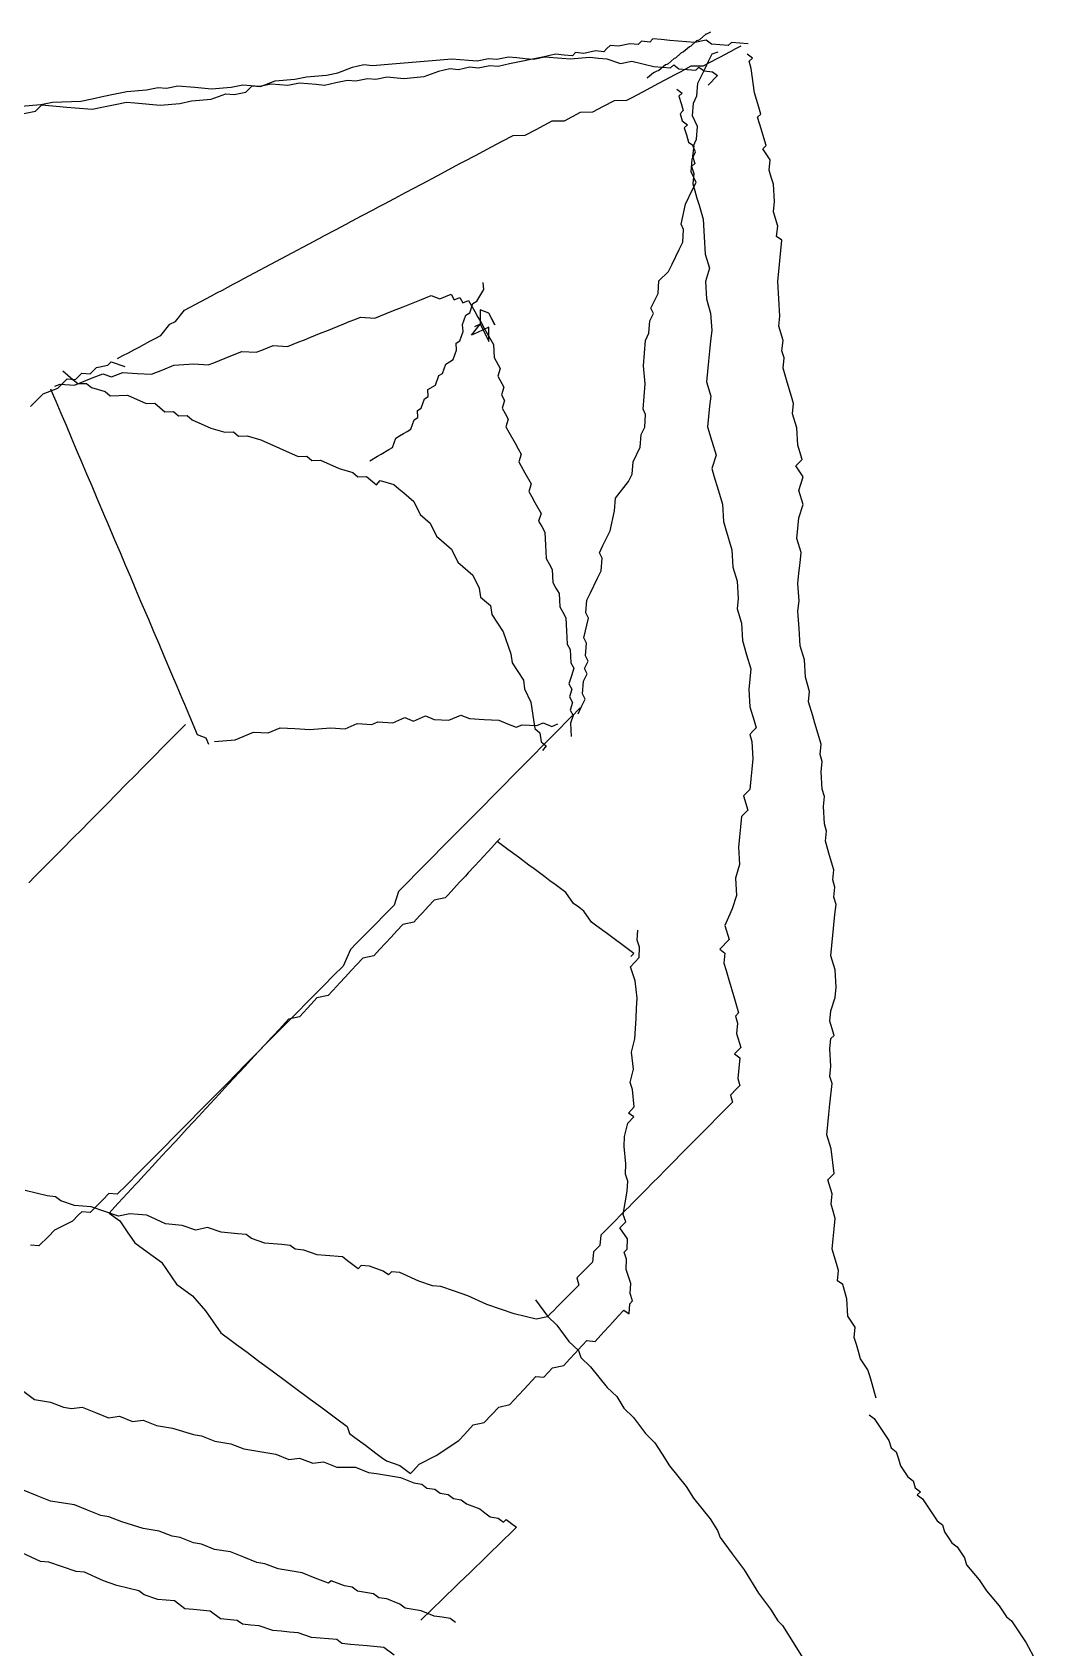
# Model space of a CAD drawing. Extents: x 229 to 776, y 34 to 447.
# Drawn here: x 568.6 to 720.8, y 170.2 to 415.2 of the extents above; entities that cross this region are included whole.
import ezdxf

# ---------------------------------------------------------------- set-up
doc = ezdxf.new("R2010")
doc.units = 0

msp = doc.modelspace()

# ---------------------------------------------------------------- linework, layer by layer
at = {"layer": '1', "color": 252}
for points in [[(677.155, 413.477, 68.2622), (677.155, 413.477, 68.2622), (675.89, 413.591, 67.6534), (674.616, 413.701, 67.0384), (674.141, 413.223, 66.3012), (672.867, 413.335, 65.6874), (671.6, 413.45, 65.0731), (670.806, 414.046, 65.1997), (669.064, 413.679, 63.8521), (667.787, 413.792, 63.2394), (666.521, 413.904, 62.6287), (666.521, 413.904, 62.6287), (666.521, 413.904, 62.6287), (665.252, 414.018, 62.0138), (663.981, 414.132, 61.4004), (662.711, 414.25, 60.7894), (662.232, 413.767, 60.0556), (660.965, 413.879, 59.4405), (660.487, 413.4, 58.7034), (659.216, 413.512, 58.0897), (657.472, 413.147, 56.7463), (656.208, 413.264, 56.1331), (655.73, 412.777, 55.3944), (655.255, 412.301, 54.6583), (653.98, 412.411, 54.0472), (652.234, 412.045, 52.6999), (650.97, 412.159, 52.0882), (650.499, 411.684, 51.3519), (649.225, 411.793, 50.7387), (647.953, 411.913, 50.1274), (646.207, 411.537, 48.7779), (644.459, 411.173, 47.428), (642.715, 410.805, 46.0783), (640.973, 410.438, 44.7283), (639.225, 410.07, 43.3774), (637.958, 410.179, 42.7646), (636.211, 409.814, 41.4179), (634.941, 409.933, 40.8057), (633.197, 409.562, 39.4585), (631.928, 409.678, 38.847), (630.186, 409.315, 37.4998), (627.967, 408.465, 35.4161), (624.948, 408.209, 33.4532), (622.405, 408.439, 32.2319), (620.664, 408.067, 30.8781), (619.393, 408.184, 30.2674), (617.643, 407.818, 28.9182), (616.378, 407.933, 28.3073), (614.63, 407.557, 26.9533), (612.888, 407.195, 25.6086), (611.615, 407.312, 24.9967), (609.079, 407.542, 23.7727), (607.339, 407.172, 22.4253), (604.793, 407.402, 21.1984), (603.042, 407.033, 19.8494), (600.504, 407.25, 18.6244), (598.759, 406.888, 17.2753), (595.745, 406.638, 15.3148), (593.202, 406.864, 14.0924), (590.667, 407.098, 12.8687), (588.92, 406.73, 11.5178), (587.656, 406.839, 10.9096), (585.905, 406.471, 9.5562), (585.905, 406.471, 9.5562), (582.892, 406.218, 7.5932), (581.143, 405.854, 6.2464), (579.398, 405.489, 4.8988), (577.648, 405.116, 3.5491), (575.907, 404.753, 2.2012), (571.624, 404.613, -0.3687), (569.874, 404.243, -1.7221), (566.862, 403.991, -3.6864)], [(671.47, 415.244, 64.2234), (671.47, 415.244, 64.2234), (671.268, 415.158, 62.2358), (671.064, 415.073, 60.2475), (670.859, 414.987, 58.2606), (670.755, 414.944, 57.2661), (669.752, 414.109, 54.3863), (669.546, 414.023, 52.3989), (669.342, 413.938, 50.4117), (668.44, 413.143, 48.526), (668.236, 413.059, 46.5393), (667.333, 412.264, 44.6536), (667.129, 412.179, 42.6669), (666.924, 412.093, 40.6782), (666.124, 411.341, 39.7864), (665.919, 411.257, 37.799), (665.017, 410.463, 35.9137), (664.81, 410.377, 33.9253), (664.607, 410.292, 31.9364), (663.602, 409.455, 29.0573), (663.501, 409.412, 28.0655), (663.295, 409.328, 26.076), (663.091, 409.242, 24.0898), (662.988, 409.199, 23.095), (662.784, 409.113, 21.1082), (661.882, 408.319, 19.2218), (661.78, 408.277, 18.2269), (661.78, 408.277, 18.2269)], [(581.509, 365.766, 18.7696), (582.326, 366.202, 19.1479), (583.141, 366.636, 19.5272), (583.141, 366.636, 19.5272), (583.957, 367.072, 19.9089), (584.776, 367.505, 20.2869), (585.593, 367.938, 20.6661), (586.408, 368.373, 21.0452), (587.224, 368.805, 21.4255), (588.043, 369.241, 21.8069), (589.454, 370.957, 22.0787), (590.268, 371.393, 22.4577), (591.682, 373.107, 22.7325), (594.135, 374.415, 23.8722), (595.77, 375.283, 24.6322), (596.584, 375.717, 25.011), (597.4, 376.151, 25.3883), (599.029, 377.017, 26.1462), (599.847, 377.454, 26.5291), (600.666, 377.886, 26.909), (602.298, 378.757, 27.6679), (602.298, 378.757, 27.6679), (604.747, 380.062, 28.8074), (606.38, 380.928, 29.5655), (608.013, 381.797, 30.3265), (610.467, 383.103, 31.4642), (612.1, 383.972, 32.2254), (612.918, 384.405, 32.6027), (614.553, 385.277, 33.3642), (616.186, 386.143, 34.1234), (617.002, 386.577, 34.5008), (618.632, 387.449, 35.2608), (620.268, 388.318, 36.0203), (621.088, 388.749, 36.4009), (621.902, 389.186, 36.7811), (623.533, 390.055, 37.539), (625.171, 390.926, 38.3006), (627.618, 392.228, 39.4407), (630.068, 393.531, 40.5784), (633.337, 395.27, 42.0979), (634.155, 395.705, 42.4772), (634.155, 395.705, 42.4772), (635.787, 396.573, 43.2353), (638.234, 397.876, 44.3744), (639.867, 398.741, 45.1343), (641.5, 399.612, 45.8926), (643.355, 399.635, 47.138), (644.988, 400.505, 47.8989), (647.439, 401.808, 49.0388), (649.295, 401.837, 50.2858), (651.746, 403.137, 51.4233), (653.605, 403.164, 52.6725), (655.236, 404.034, 53.4302), (656.869, 404.903, 54.1882), (656.869, 404.903, 54.1882), (658.731, 404.927, 55.4371), (659.544, 405.36, 55.8155), (661.176, 406.226, 56.5732), (663.632, 407.533, 57.714), (664.447, 407.969, 58.0954), (666.078, 408.838, 58.8557), (666.897, 409.27, 59.234), (668.528, 410.14, 59.9943), (670.392, 410.166, 61.2415), (670.392, 410.166, 61.2415), (671.206, 410.6, 61.6185), (672.839, 411.466, 62.378), (674.469, 412.334, 63.1366), (675.287, 412.771, 63.5176), (676.105, 413.205, 63.8942), (676.105, 413.205, 63.8942), (676.105, 413.205, 63.8942), (676.105, 413.205, 63.8942), (676.105, 413.205, 63.8942), (676.105, 413.205, 63.8942), (676.105, 413.205, 63.8942), (676.105, 413.205, 63.8942), (676.105, 413.205, 63.8942)], [(651.361, 311.86, 6.2239), (651.361, 311.86, 6.2239), (651.897, 312.97, 6.9216), (652.432, 314.079, 7.6163), (652.045, 314.888, 8.0624), (652.192, 316.802, 9.2005), (652.73, 317.914, 9.8957), (652.345, 318.722, 10.3438), (652.878, 319.831, 11.0381), (652.49, 320.642, 11.4836), (652.634, 322.557, 12.6241), (652.248, 323.362, 13.0707), (652.933, 326.388, 14.9036), (652.549, 327.2, 15.3521), (652.7, 329.12, 16.4954), (653.231, 330.226, 17.1859), (654.301, 332.445, 18.578), (654.843, 333.557, 19.2753), (654.99, 335.474, 20.4161), (654.601, 336.284, 20.86), (655.136, 337.389, 21.5553), (656.203, 339.609, 22.9465), (656.887, 342.637, 24.7791), (657.039, 344.559, 25.9251), (659.028, 347.078, 27.5646), (659.562, 348.191, 28.2574), (659.712, 350.107, 29.3994), (660.779, 352.321, 30.7895), (660.928, 354.24, 31.9302), (661.462, 355.351, 32.6256), (661.607, 357.268, 33.7667), (661.223, 358.076, 34.2107), (661.223, 358.076, 34.2107), (661.367, 359.995, 35.3529), (661.515, 361.909, 36.4936), (661.28, 364.639, 38.082), (661.43, 366.552, 39.2189), (661.578, 368.472, 40.3604), (662.11, 369.58, 41.0541), (662.262, 371.497, 42.1977), (662.8, 372.607, 42.8948), (662.413, 373.415, 43.3377), (662.945, 374.525, 44.0357), (663.483, 375.639, 44.7278), (663.628, 377.55, 45.871), (665.087, 378.965, 46.8138), (665.623, 380.074, 47.5105), (666.688, 382.292, 48.9004), (667.224, 383.399, 49.5936), (667.371, 385.319, 50.7367), (666.988, 386.126, 51.1821), (667.671, 389.153, 53.0182), (668.738, 391.374, 54.4098), (669.273, 392.482, 55.104), (668.5, 394.098, 55.9951), (668.656, 396.016, 57.1373), (669.189, 397.126, 57.8301), (668.804, 397.934, 58.2774), (669.337, 399.045, 58.9735), (669.485, 400.961, 60.1138), (668.716, 402.578, 61.0062), (668.716, 402.578, 61.0062), (668.863, 404.496, 62.1472), (669.396, 405.606, 62.8404), (669.547, 407.523, 63.9797), (669.547, 407.523, 63.9797), (670.082, 408.634, 64.6774), (670.082, 408.634, 64.6774), (670.616, 409.74, 65.3738), (671.151, 410.853, 66.0664), (671.686, 411.962, 66.7646), (672.606, 412.259, 67.0115), (672.606, 412.259, 67.0115), (672.606, 412.259, 67.0115), (672.606, 412.259, 67.0115)], [(696.598, 208.053, -119.723), (696.285, 209.131, -118.861), (695.964, 210.205, -118.001), (695.647, 211.283, -117.139), (695.325, 212.355, -116.278), (694.214, 214.028, -115.292), (693.892, 215.102, -114.433), (693.578, 216.181, -113.572), (693.257, 217.255, -112.71), (693.413, 218.813, -111.113), (692.301, 220.482, -110.128), (692.137, 223.113, -107.669), (691.502, 225.265, -105.946), (690.711, 225.861, -105.822), (690.865, 227.417, -104.224), (690.547, 228.493, -103.364), (689.913, 230.644, -101.639), (690.069, 232.203, -100.045), (690.225, 233.757, -98.4464), (690.38, 235.312, -96.8507), (690.064, 236.391, -95.9876), (689.74, 237.464, -95.1283), (689.899, 239.023, -93.5291), (689.262, 241.173, -91.808), (690.217, 242.135, -90.3305), (689.739, 245.846, -87.0116), (689.103, 247.997, -85.2905), (689.254, 249.554, -83.6944), (689.411, 251.108, -82.096), (689.569, 252.667, -80.4988), (689.884, 255.781, -77.304), (689.564, 256.856, -76.4415), (689.719, 258.41, -74.8487), (689.557, 261.04, -72.3867), (689.717, 262.601, -70.7875), (690.191, 263.08, -70.052), (689.556, 265.232, -68.3294), (689.709, 266.792, -66.7323), (690.341, 268.826, -64.3996), (690.498, 270.384, -62.8034), (690.336, 273.015, -60.3418), (689.699, 275.166, -58.6208), (689.858, 276.723, -57.0215), (690.012, 278.28, -55.4225), (690.17, 279.838, -53.8254), (690.328, 281.394, -52.2302), (690.483, 282.951, -50.6336), (690.162, 284.025, -49.7726), (690.319, 285.58, -48.1759), (690.006, 286.66, -47.3112), (690.158, 288.215, -45.7135), (689.522, 290.367, -43.9958), (688.886, 292.519, -42.2684), (689.041, 294.073, -40.6714), (688.723, 295.151, -39.8106), (688.564, 297.789, -37.3508), (688.72, 299.339, -35.7535), (688.402, 300.42, -34.8936), (688.235, 303.048, -32.4349), (688.399, 304.605, -30.8321), (688.078, 305.683, -29.974), (688.236, 307.237, -28.377), (687.275, 310.463, -25.7948), (687.275, 310.463, -25.7948), (686.959, 311.541, -24.9318), (686.323, 313.694, -23.2074), (686.481, 315.252, -21.6102), (685.84, 317.402, -19.8934), (685.68, 320.037, -17.4282), (685.044, 322.188, -15.7046), (684.878, 324.816, -13.2526), (684.715, 327.446, -10.7938), (684.874, 329.005, -9.1918), (684.713, 331.638, -6.7362), (684.865, 333.195, -5.139), (685.025, 334.751, -3.5399), (685.185, 336.311, -1.9432), (684.549, 338.462, -0.221), (684.859, 341.572, 2.9744), (685.493, 343.613, 5.3121), (684.852, 345.761, 7.0293), (685.488, 347.805, 9.3697), (684.371, 349.472, 10.3532), (685.33, 350.437, 11.8299), (684.692, 352.592, 13.5493), (684.524, 355.219, 16.0029), (683.888, 357.372, 17.725), (684.048, 358.928, 19.3241), (683.728, 360.007, 20.1854), (683.089, 362.156, 21.9101), (682.454, 364.313, 23.6303), (682.607, 365.864, 25.2288), (682.289, 366.941, 26.0909), (682.444, 368.5, 27.6863), (681.805, 370.645, 29.4032), (681.962, 372.204, 31.0062), (681.802, 374.834, 33.465), (681.637, 377.467, 35.9235), (681.797, 379.024, 37.5219), (681.953, 380.581, 39.1168), (682.113, 382.14, 40.7202), (682.27, 383.698, 42.3175), (681.475, 384.292, 42.4408), (681.638, 385.849, 44.0385), (680.994, 388.005, 45.7597), (681.154, 389.556, 47.3594), (680.992, 392.191, 49.814), (680.671, 393.262, 50.6779), (680.35, 394.339, 51.5363), (680.513, 395.903, 53.1362), (679.399, 397.568, 54.1201), (679.874, 398.048, 54.8594), (678.914, 401.275, 57.4403), (678.595, 402.355, 58.3032), (679.073, 402.831, 59.0416), (678.754, 403.91, 59.9002), (678.116, 406.058, 61.6204), (677.634, 409.766, 64.9408), (677.315, 410.843, 65.8066), (677.315, 410.843, 65.8066), (677.315, 410.843, 65.8066), (677.793, 411.329, 66.5422), (677.793, 411.329, 66.5422), (677.001, 411.922, 66.6628), (677.001, 411.922, 66.6628)], [(567.309, 402.916, -35.8576), (569.057, 403.285, -34.51), (570.005, 404.244, -33.0393), (573.819, 403.902, -31.2021), (575.086, 403.787, -30.5899), (577.626, 403.563, -29.3615), (579.372, 403.928, -28.0161), (581.121, 404.296, -26.6638), (582.861, 404.663, -25.3163), (584.132, 404.555, -24.7057), (587.946, 404.211, -22.8662), (590.96, 404.464, -20.9061), (592.705, 404.831, -19.5589), (595.722, 405.086, -17.5951), (597.942, 405.93, -15.5093), (599.211, 405.817, -14.8972), (600.955, 406.184, -13.549), (601.905, 407.145, -12.078), (603.179, 407.03, -11.4658), (605.4, 407.882, -9.3795), (608.417, 408.134, -7.4166), (610.161, 408.498, -6.0692), (613.179, 408.756, -4.1079), (614.918, 409.12, -2.758), (617.142, 409.971, -0.67), (618.883, 410.338, 0.6737), (620.156, 410.222, 1.2892), (623.171, 410.477, 3.2463), (626.189, 410.732, 5.2111), (629.203, 410.986, 7.1721), (632.217, 411.236, 9.1297), (634.758, 411.009, 10.3559), (636.03, 410.898, 10.97), (637.775, 411.266, 12.3183), (639.038, 411.149, 12.9261), (640.788, 411.518, 14.2759), (642.057, 411.403, 14.8888), (643.322, 411.289, 15.5033), (644.594, 411.177, 16.1147), (646.338, 411.539, 17.4614), (648.88, 411.314, 18.6874), (650.145, 411.199, 19.2961), (653.164, 411.451, 21.2562), (654.438, 411.343, 21.8732), (655.704, 411.226, 22.4819), (657.769, 410.521, 22.972), (659.513, 410.887, 24.3213), (662.85, 410.062, 25.4205), (664.118, 409.947, 26.03), (665.387, 409.83, 26.6458), (665.864, 410.312, 27.3838), (666.659, 409.718, 27.257), (667.926, 409.607, 27.871), (669.197, 409.491, 28.4826), (669.671, 409.971, 29.214), (670.461, 409.378, 29.0899), (670.461, 409.378, 29.0899), (671.734, 409.264, 29.704), (672.528, 408.669, 29.5795), (671.099, 407.227, 27.3706)], [(666.344, 406.608, 24.0595), (667.138, 406.011, 23.937), (666.665, 405.532, 23.2031), (666.983, 404.456, 22.3384), (667.297, 403.379, 21.4756), (667.297, 403.379, 21.4756), (666.83, 402.898, 20.7409), (667.145, 401.824, 19.8832), (667.94, 401.228, 19.7555), (667.466, 400.747, 19.0223), (667.78, 399.671, 18.1571), (668.103, 398.594, 17.2942), (668.896, 398.001, 17.1745), (668.735, 396.44, 15.5757), (669.054, 395.365, 14.7165), (668.578, 394.884, 13.9753), (668.898, 393.809, 13.1162), (668.743, 392.251, 11.5175), (669.062, 391.18, 10.6576), (669.376, 390.101, 9.7946), (669.703, 389.025, 8.9338), (670.018, 387.955, 8.0727), (670.339, 386.877, 7.2173), (670.501, 384.242, 4.7568), (670.66, 381.613, 2.3005), (671.296, 379.46, 0.5753), (670.664, 377.42, -1.7602), (670.824, 374.788, -4.2197), (671.141, 373.712, -5.0817), (671.463, 372.64, -5.9403), (671.463, 372.64, -5.9403), (671.625, 370.004, -8.4028), (671.465, 368.448, -10.0007), (671.309, 366.889, -11.599), (671.152, 365.333, -13.1936), (670.839, 362.222, -16.3894), (671.479, 360.069, -18.1115), (671.319, 358.512, -19.7069), (671.161, 356.957, -21.3073), (671.008, 355.397, -22.9043), (671.643, 353.245, -24.6208), (672.282, 351.093, -26.3466), (671.653, 349.055, -28.6809), (671.973, 347.98, -29.5412), (672.61, 345.827, -31.2667), (673.244, 343.677, -32.9904), (673.404, 341.045, -35.4475), (673.729, 339.967, -36.309), (674.683, 336.739, -38.8907), (674.844, 334.111, -41.3483), (675.484, 331.959, -43.0712), (675.642, 329.329, -45.5337), (675.489, 327.769, -47.1283), (676.124, 325.617, -48.8522), (676.283, 322.984, -51.3097), (676.924, 320.832, -53.0313), (677.558, 318.68, -54.7544), (677.402, 317.125, -56.3549), (677.244, 315.565, -57.9527), (677.402, 312.933, -60.4105), (678.049, 310.784, -62.1298), (678.367, 309.71, -62.9926), (677.89, 309.23, -63.7258), (677.413, 308.746, -64.4671), (677.732, 307.671, -65.3244), (677.892, 305.037, -67.7846), (677.737, 303.483, -69.3811), (677.576, 301.923, -70.9827), (677.423, 300.366, -72.5771), (676.473, 299.407, -74.0505), (677.108, 297.255, -75.7732), (676.157, 296.288, -77.2472), (676.002, 294.737, -78.846), (675.846, 293.179, -80.441), (675.684, 291.616, -82.0435), (675.85, 288.992, -84.4976), (675.218, 286.951, -86.8307), (675.38, 284.319, -89.2902), (674.746, 282.278, -91.625), (673.639, 279.762, -94.6982), (674.273, 277.608, -96.4199), (672.848, 276.168, -98.6297), (673.645, 275.575, -98.7536), (673.485, 274.019, -100.347), (673.485, 274.019, -100.347), (673.485, 274.019, -100.347), (673.806, 272.944, -101.213), (674.126, 271.869, -102.072), (675.08, 268.64, -104.655), (675.716, 266.487, -106.381), (675.245, 266.009, -107.112), (675.245, 266.009, -107.112), (675.566, 264.933, -107.974), (675.403, 263.374, -109.574), (676.041, 261.222, -111.295), (675.561, 260.739, -112.032), (675.561, 260.739, -112.032), (675.561, 260.739, -112.032), (675.086, 260.258, -112.769), (675.882, 259.665, -112.891), (675.724, 258.109, -114.491), (675.724, 258.109, -114.491), (675.569, 256.554, -116.088), (675.886, 255.475, -116.949), (675.886, 255.475, -116.949), (675.886, 255.475, -116.949), (675.886, 255.475, -116.949), (675.886, 255.475, -116.949), (675.886, 255.475, -116.949), (675.407, 254.993, -117.687), (675.407, 254.993, -117.687), (674.461, 254.034, -119.157), (674.461, 254.034, -119.157), (674.778, 252.957, -120.023), (673.354, 251.516, -122.231), (672.878, 251.035, -122.968), (670.971, 249.106, -125.913), (670.023, 248.147, -127.388), (669.073, 247.187, -128.859), (668.12, 246.222, -130.332), (667.173, 245.265, -131.807), (665.743, 243.816, -134.015), (664.79, 242.857, -135.488), (664.318, 242.377, -136.225), (663.839, 241.893, -136.967), (662.412, 240.45, -139.171), (661.938, 239.97, -139.908), (661.462, 239.491, -140.646), (661.462, 239.491, -140.646), (660.988, 239.009, -141.383), (660.513, 238.528, -142.12), (660.513, 238.528, -142.12), (660.513, 238.528, -142.12), (660.513, 238.528, -142.12), (660.513, 238.528, -142.12), (660.513, 238.528, -142.12), (660.513, 238.528, -142.12), (660.513, 238.528, -142.12), (660.513, 238.528, -142.12), (660.513, 238.528, -142.12), (660.037, 238.049, -142.854), (660.037, 238.049, -142.854), (659.564, 237.567, -143.592), (659.086, 237.086, -144.332), (658.606, 236.604, -145.064), (657.66, 235.642, -146.536), (657.66, 235.642, -146.536), (657.66, 235.642, -146.536), (657.181, 235.161, -147.275), (657.181, 235.161, -147.275), (655.756, 233.718, -149.486), (654.803, 232.755, -150.959), (654.647, 231.2, -152.556), (653.697, 230.237, -154.032), (653.543, 228.682, -155.627), (652.59, 227.719, -157.1), (651.636, 226.756, -158.577), (651.16, 226.275, -159.312), (651.481, 225.199, -160.173), (650.532, 224.24, -161.645), (649.1, 222.795, -163.854), (648.146, 221.832, -165.329), (648.146, 221.832, -165.329), (647.677, 221.351, -166.063), (647.677, 221.351, -166.063), (647.2, 220.874, -166.803), (646.723, 220.391, -167.536), (646.723, 220.391, -167.536), (646.723, 220.391, -167.536), (646.723, 220.391, -167.536), (644.977, 220.023, -168.885), (641.646, 220.848, -169.985), (639.582, 221.553, -170.472), (637.517, 222.264, -170.96), (634.659, 223.565, -171.322), (632.597, 224.277, -171.81), (630.532, 224.985, -172.3), (629.262, 225.097, -172.911), (627.201, 225.809, -173.4), (624.34, 227.112, -173.762), (623.068, 227.225, -174.374), (622.594, 226.744, -175.107), (621.797, 227.336, -174.99), (619.734, 228.049, -175.476), (618.467, 228.159, -176.087), (617.989, 227.68, -176.825), (616.403, 228.872, -176.575), (615.606, 229.464, -176.449), (613.066, 229.691, -177.674), (611.799, 229.806, -178.286), (609.735, 230.517, -178.774), (608.461, 230.625, -179.387), (607.667, 231.223, -179.262), (606.399, 231.337, -179.877), (605.131, 231.452, -180.488), (603.86, 231.564, -181.098), (601.797, 232.275, -181.585), (601.001, 232.865, -181.461), (599.734, 232.98, -182.075), (597.199, 233.214, -183.297), (595.131, 233.917, -183.789), (593.387, 233.551, -185.134), (591.318, 234.258, -185.624), (588.778, 234.488, -186.847), (585.921, 235.792, -187.212), (584.651, 235.904, -187.822), (583.378, 236.018, -188.437), (581.636, 235.653, -189.783), (579.569, 236.361, -190.272), (577.508, 237.073, -190.755), (574.967, 237.297, -191.984), (572.903, 238.005, -192.471), (572.109, 238.601, -192.345), (570.838, 238.716, -192.96), (567.506, 239.537, -194.059)], [(571.965, 361.544, 10.5836), (572.816, 361.884, 10.9792), (574.992, 361.739, 11.472), (577.551, 362.765, 12.6563), (579.257, 363.452, 13.4483), (580.582, 362.966, 13.5413), (582.286, 363.65, 14.3305), (584.464, 363.506, 14.8232), (586.641, 363.36, 15.3135), (588.348, 364.047, 16.1059), (590.047, 364.732, 16.8927), (593.079, 364.929, 17.7814), (595.256, 364.784, 18.2722), (596.109, 365.128, 18.6669), (597.814, 365.814, 19.4582), (598.665, 366.157, 19.8528), (600.372, 366.837, 20.6393), (602.548, 366.697, 21.1332), (603.4, 367.039, 21.528), (605.107, 367.724, 22.319), (607.28, 367.579, 22.8094), (607.28, 367.579, 22.8094), (608.135, 367.923, 23.2058), (608.989, 368.267, 23.6005), (609.842, 368.607, 23.9951), (610.69, 368.949, 24.3887), (611.545, 369.292, 24.785), (612.396, 369.635, 25.1796), (613.249, 369.979, 25.5743), (614.102, 370.321, 25.9682), (615.809, 371.006, 26.7585), (616.659, 371.349, 27.1541), (617.513, 371.692, 27.5489), (618.366, 372.035, 27.9435), (620.543, 371.889, 28.4346), (622.246, 372.575, 29.2249), (623.1, 372.918, 29.6178), (624.802, 373.603, 30.4079), (627.362, 374.632, 31.5941), (627.362, 374.632, 31.5941), (628.216, 374.971, 31.9879), (628.216, 374.971, 31.9879), (629.065, 375.315, 32.3825), (630.392, 374.829, 32.4803), (630.392, 374.829, 32.4803), (631.244, 375.172, 32.8774), (632.097, 375.513, 33.2698), (632.567, 374.681, 32.9718), (632.567, 374.681, 32.9718), (633.421, 375.026, 33.367), (633.893, 374.194, 33.0697), (633.893, 374.194, 33.0697), (633.893, 374.194, 33.0697), (633.893, 374.194, 33.0697), (634.745, 374.54, 33.4636), (634.745, 374.54, 33.4636), (634.745, 374.54, 33.4636), (634.745, 374.54, 33.4636), (634.745, 374.54, 33.4636), (634.745, 374.54, 33.4636), (634.745, 374.54, 33.4636), (634.745, 374.54, 33.4636), (635.688, 372.878, 32.8665), (636.158, 372.048, 32.5671), (636.633, 371.219, 32.2699), (637.106, 370.387, 31.9722), (637.573, 369.559, 31.674), (638.518, 367.899, 31.0786), (638.605, 365.896, 30.0875), (639.551, 364.234, 29.4893), (639.17, 363.062, 28.7974), (640.113, 361.403, 28.2013), (639.733, 360.229, 27.5066), (640.203, 359.402, 27.2088), (639.822, 358.228, 26.515), (640.294, 357.4, 26.2196), (640.765, 356.569, 25.9203), (640.389, 355.395, 25.2285), (640.858, 354.564, 24.929), (641.798, 352.907, 24.3328), (642.272, 352.076, 24.0356), (642.745, 351.248, 23.7372), (642.365, 350.074, 23.0446), (643.307, 348.413, 22.4463), (644.248, 346.754, 21.8506), (643.868, 345.58, 21.1587), (644.339, 344.751, 20.8604), (644.811, 343.922, 20.5636), (645.757, 342.261, 19.9691), (645.373, 341.088, 19.2734), (645.846, 340.258, 18.975), (646.316, 339.428, 18.6761), (646.406, 337.426, 17.6853), (646.497, 335.424, 16.6944), (646.971, 334.591, 16.397), (647.444, 333.762, 16.0981), (647.534, 331.76, 15.1079), (648.006, 330.929, 14.8071), (648.478, 330.101, 14.5117), (648.569, 328.098, 13.5205), (649.037, 327.266, 13.2219), (649.51, 326.437, 12.9235), (649.6, 324.437, 11.934), (649.688, 322.434, 10.9414), (650.161, 321.605, 10.6439), (650.253, 319.599, 9.6522), (650.723, 318.77, 9.353), (650.344, 317.597, 8.6614), (649.963, 316.425, 7.97), (650.434, 315.599, 7.6718), (650.053, 314.422, 6.978), (650.053, 314.422, 6.978), (650.526, 313.591, 6.6788), (650.143, 312.422, 5.9862), (650.143, 312.422, 5.9862), (650.617, 311.59, 5.6883), (650.617, 311.59, 5.6883), (650.234, 310.42, 4.993), (650.234, 310.42, 4.993), (650.234, 310.42, 4.993), (650.323, 308.416, 4.0033)], [(619.776, 350.245, 1.4813), (620.922, 350.921, 2.9746), (621.494, 351.258, 3.7212), (622.641, 351.935, 5.2143), (623.213, 352.271, 5.961), (623.213, 352.271, 5.961), (623.712, 353.692, 7.615), (624.284, 354.03, 8.3612), (624.858, 354.368, 9.1082), (625.43, 354.706, 9.8542), (626.003, 355.043, 10.6012), (626.502, 356.464, 12.2555), (627.075, 356.802, 13.0022), (626.999, 357.885, 13.9089), (627.572, 358.223, 14.6557), (628.07, 359.643, 16.3091), (628.643, 359.981, 17.056), (628.569, 361.064, 17.9628), (629.714, 361.739, 19.4562), (630.213, 363.16, 21.1099), (630.786, 363.499, 21.8569), (631.283, 364.918, 23.5099), (632.429, 365.594, 25.0033), (632.928, 367.014, 26.6571), (632.853, 368.097, 27.5643), (633.425, 368.434, 28.3106), (633.923, 369.855, 29.9643), (633.848, 370.938, 30.8709), (634.347, 372.357, 32.5252), (634.92, 372.695, 33.2711), (635.418, 374.115, 34.9254), (635.99, 374.454, 35.672), (637.062, 376.212, 38.0726), (636.986, 377.294, 38.9791), (636.986, 377.294, 38.9791), (636.986, 377.294, 38.9791), (636.986, 377.294, 38.9791), (636.986, 377.294, 38.9791), (636.986, 377.294, 38.9791)], [(638.719, 370.882, 33.4456), (638.719, 370.882, 33.4456), (638.719, 370.882, 33.4456), (638.719, 370.882, 33.4456), (638.719, 370.882, 33.4456), (638.276, 371.762, 33.6161), (638.276, 371.762, 33.6161), (638.276, 371.762, 33.6161), (638.276, 371.762, 33.6161), (638.719, 370.882, 33.4456), (638.719, 370.882, 33.4456), (638.719, 370.882, 33.4456), (638.719, 370.882, 33.4456), (638.719, 370.882, 33.4456), (638.719, 370.882, 33.4456), (638.719, 370.882, 33.4456), (638.719, 370.882, 33.4456), (638.719, 370.882, 33.4456), (638.719, 370.882, 33.4456), (638.719, 370.882, 33.4456), (638.719, 370.882, 33.4456), (638.719, 370.882, 33.4456), (638.719, 370.882, 33.4456), (638.719, 370.882, 33.4456), (638.719, 370.882, 33.4456), (638.719, 370.882, 33.4456), (638.719, 370.882, 33.4456), (638.719, 370.882, 33.4456), (637.832, 372.643, 33.7824), (636.511, 373.133, 33.6817), (636.511, 373.133, 33.6817), (636.518, 370.979, 33.0739), (637.403, 369.218, 32.7341), (637.846, 368.339, 32.567), (637.846, 368.339, 32.567), (637.846, 368.339, 32.567), (637.841, 370.492, 33.1765), (637.841, 370.492, 33.1765), (637.841, 370.492, 33.1765), (636.083, 369.707, 32.6334), (635.201, 369.316, 32.3592), (635.201, 369.316, 32.3592), (635.201, 369.316, 32.3592), (635.201, 369.316, 32.3592), (636.518, 370.979, 33.0739), (636.518, 370.979, 33.0739), (635.639, 370.587, 32.7997)], [(636.961, 370.098, 32.9018), (636.961, 370.098, 32.9018), (636.961, 370.098, 32.9018)], [(639.162, 370.002, 33.2766), (639.162, 370.002, 33.2766), (639.162, 370.002, 33.2766), (639.162, 370.002, 33.2766), (639.162, 370.002, 33.2766), (639.162, 370.002, 33.2766), (639.162, 370.002, 33.2766), (639.162, 370.002, 33.2766), (639.162, 370.002, 33.2766), (639.162, 370.002, 33.2766), (639.162, 370.002, 33.2766), (639.162, 370.002, 33.2766), (639.162, 370.002, 33.2766)], [(568.309, 358.483, 6.0853), (569.262, 359.447, 7.5611), (569.743, 359.932, 8.3004), (570.212, 360.406, 9.0336), (572.436, 361.259, 11.1194), (572.908, 361.737, 11.8507), (573.39, 362.221, 12.5915), (573.865, 362.697, 13.3284), (575.132, 362.585, 13.9394), (575.606, 363.065, 14.6735), (576.084, 363.548, 15.4138), (576.084, 363.548, 15.4138), (577.355, 363.432, 16.0246), (578.307, 364.397, 17.4961), (580.051, 364.765, 18.8492), (580.525, 365.244, 19.5788), (580.525, 365.244, 19.5788), (580.525, 365.244, 19.5788), (582.59, 364.535, 20.0706)], [(573.212, 363.896, 12.4308), (573.971, 363.248, 12.3728), (574.729, 362.597, 12.3155), (575.487, 361.949, 12.2581), (576.804, 361.992, 11.7414), (577.562, 361.342, 11.6841), (579.637, 360.737, 11.1115), (580.395, 360.087, 11.0526), (581.712, 360.13, 10.5382), (583.027, 360.174, 10.0223), (585.861, 358.918, 9.3917), (587.178, 358.961, 8.8772), (588.694, 357.662, 8.7607), (590.01, 357.704, 8.2449), (590.769, 357.056, 8.1875), (592.085, 357.098, 7.6721), (592.844, 356.449, 7.6148), (595.676, 355.193, 6.9833), (597.751, 354.588, 6.4105), (599.067, 354.631, 5.8951), (599.826, 353.982, 5.8379), (599.826, 353.982, 5.8379), (599.826, 353.982, 5.8379), (601.141, 354.024, 5.3216), (603.217, 353.419, 4.7493), (606.048, 352.162, 4.1172), (608.882, 350.908, 3.4869), (610.199, 350.949, 2.9712), (610.956, 350.301, 2.9136), (612.273, 350.345, 2.3982), (615.106, 349.088, 1.7671), (617.18, 348.483, 1.1937), (617.939, 347.833, 1.1356), (619.256, 347.876, 0.6204), (620.771, 346.578, 0.5058), (620.771, 346.578, 0.5058), (620.771, 346.578, 0.5058), (620.771, 346.578, 0.5058), (621.33, 347.271, 0.0478), (623.404, 346.663, -0.5262), (624.163, 346.014, -0.5834), (624.163, 346.014, -0.5834), (624.163, 346.014, -0.5834), (624.163, 346.014, -0.5834), (624.163, 346.014, -0.5834), (624.163, 346.014, -0.5834), (624.922, 345.365, -0.6405), (626.438, 344.067, -0.7555), (627.398, 342.077, -0.4131), (628.914, 340.778, -0.5287), (629.874, 338.786, -0.1854), (631.391, 337.487, -0.3005), (632.149, 336.838, -0.3585), (633.107, 334.848, -0.0151), (633.866, 334.199, -0.0731), (635.382, 332.901, -0.188), (636.341, 330.909, 0.1548), (636.542, 329.568, 0.5552), (638.059, 328.269, 0.4398), (638.26, 326.929, 0.8406), (639.977, 324.289, 1.1261), (641.137, 320.956, 1.8696), (641.338, 319.615, 2.2693), (643.055, 316.976, 2.5551), (643.256, 315.635, 2.9555), (644.215, 313.644, 3.2983), (644.617, 310.96, 4.0994), (644.817, 309.619, 4.499), (645.576, 308.97, 4.4416), (645.776, 307.628, 4.8421), (646.535, 306.979, 4.7852), (646.535, 306.979, 4.7852), (646.535, 306.979, 4.7852), (645.977, 306.288, 5.2437)], [(571.336, 361.146, 9.4383), (571.336, 361.146, 9.4383), (571.336, 361.146, 9.4383), (571.728, 360.223, 9.3957), (571.728, 360.223, 9.3957), (572.119, 359.302, 9.3533), (572.119, 359.302, 9.3533), (572.904, 357.465, 9.2678), (573.683, 355.625, 9.1842), (574.463, 353.787, 9.0994), (575.245, 351.946, 9.0138), (576.027, 350.11, 8.9282), (576.809, 348.268, 8.8439), (577.592, 346.427, 8.7614), (578.369, 344.59, 8.6751), (579.543, 341.829, 8.5478), (579.932, 340.911, 8.5067), (581.104, 338.15, 8.3787), (581.885, 336.312, 8.2963), (582.666, 334.473, 8.2113), (583.446, 332.637, 8.1257), (584.225, 330.793, 8.0399), (585.007, 328.955, 7.9575), (586.178, 326.194, 7.8264), (586.961, 324.357, 7.745), (587.741, 322.516, 7.6568), (588.526, 320.679, 7.5773), (589.694, 317.914, 7.4469), (590.476, 316.077, 7.3616), (591.258, 314.236, 7.2779), (591.647, 313.318, 7.2356), (592.429, 311.48, 7.1511), (593.601, 308.719, 7.0253), (594.911, 308.193, 6.9366), (594.911, 308.193, 6.9366), (595.3, 307.273, 6.8947), (595.3, 307.273, 6.8947)], [(651.697, 312.788, 9.2449), (651.222, 312.305, 8.5066), (650.741, 311.828, 7.7732), (650.27, 311.345, 7.0388), (649.317, 310.384, 5.562), (648.844, 309.904, 4.8262), (648.365, 309.419, 4.0875), (647.411, 308.458, 2.6147), (646.458, 307.492, 1.1347), (645.51, 306.533, -0.3297), (645.033, 306.055, -1.0679), (644.081, 305.086, -2.5432), (643.128, 304.128, -4.0123), (642.175, 303.162, -5.4885), (641.227, 302.203, -6.9611), (640.278, 301.242, -8.4354), (639.326, 300.283, -9.9062), (638.374, 299.315, -11.3819), (636.948, 297.875, -13.5927), (635.997, 296.915, -15.0666), (634.573, 295.472, -17.2748), (632.666, 293.548, -20.2212), (631.716, 292.584, -21.6931), (630.762, 291.624, -23.1662), (629.339, 290.18, -25.38), (626.961, 287.778, -29.0609), (625.528, 286.331, -31.2704), (624.11, 284.889, -33.4814), (623.475, 282.852, -35.8152), (622.049, 281.41, -38.0231), (620.622, 279.966, -40.2315), (618.718, 278.044, -43.1802), (617.769, 277.082, -44.6496), (616.818, 276.118, -46.1273), (615.71, 273.6, -49.1956), (614.283, 272.155, -51.4079), (612.85, 270.713, -53.6178), (611.9, 269.751, -55.0919), (610.475, 268.313, -57.2999), (608.575, 266.385, -60.2472), (607.152, 264.944, -62.4557), (605.724, 263.499, -64.668), (604.769, 262.534, -66.1403), (601.916, 259.651, -70.5587), (600.964, 258.689, -72.0328), (599.535, 257.246, -74.2403), (598.11, 255.801, -76.4529), (597.159, 254.84, -77.9238), (596.206, 253.878, -79.4003), (594.782, 252.437, -81.6106), (593.832, 251.475, -83.081), (592.404, 250.031, -85.2914), (590.028, 247.628, -88.9739), (588.602, 246.184, -91.1831), (586.698, 244.266, -94.1278), (584.799, 242.34, -97.0787), (582.897, 240.414, -100.023), (581.468, 238.973, -102.233), (580.2, 239.084, -102.845), (579.252, 238.124, -104.319), (577.346, 236.201, -107.264), (576.075, 236.313, -107.876), (575.6, 235.833, -108.613), (574.647, 234.872, -110.09), (571.954, 233.543, -112.907), (571.002, 232.581, -114.382), (569.576, 231.141, -116.59), (568.306, 231.252, -117.206)], [(596.218, 307.665, 6.8494), (599.366, 307.923, 6.674), (602.124, 309.101, 6.5373), (604.352, 308.963, 6.4071), (606.19, 309.749, 6.3155), (608.416, 309.616, 6.185), (610.645, 309.48, 6.0518), (613.793, 309.736, 5.8729), (616.022, 309.598, 5.7431), (617.859, 310.386, 5.6537), (620.085, 310.252, 5.5209), (621.007, 310.645, 5.4748), (623.236, 310.506, 5.3436), (625.069, 311.291, 5.2538), (626.384, 310.766, 5.1679), (628.219, 311.547, 5.0754), (629.531, 311.023, 4.9896), (631.759, 310.887, 4.8579), (633.598, 311.67, 4.7695), (634.906, 311.142, 4.6816), (637.132, 311.009, 4.5474), (639.356, 310.873, 4.4153), (640.668, 310.344, 4.3288), (641.979, 309.819, 4.2426), (642.895, 310.211, 4.197), (645.123, 310.076, 4.0647), (646.044, 310.469, 4.0206), (647.353, 309.944, 3.9327), (647.353, 309.944, 3.9327), (647.353, 309.944, 3.9327), (647.353, 309.944, 3.9327), (648.272, 310.334, 3.8897), (648.272, 310.334, 3.8897)], [(591.807, 310.254, 8.8259), (591.333, 309.772, 8.0886), (590.38, 308.814, 6.6165), (589.429, 307.849, 5.1411), (588.476, 306.88, 3.6684), (587.046, 305.442, 1.4627), (586.098, 304.482, -0.0109), (585.152, 303.525, -1.483), (584.202, 302.561, -2.9591), (582.776, 301.115, -5.1702), (581.346, 299.673, -7.3805), (579.915, 298.23, -9.5925), (578.964, 297.266, -11.0637), (578.014, 296.306, -12.5384), (577.063, 295.342, -14.0117), (576.113, 294.381, -15.4808), (574.686, 292.938, -17.6907), (573.258, 291.498, -19.9019), (572.306, 290.533, -21.3773), (570.879, 289.089, -23.5847), (569.931, 288.13, -25.0587), (568.979, 287.167, -26.5327), (568.027, 286.203, -28.0032)], [(659.377, 275.029, -49.7899), (659.377, 275.029, -49.7899), (659.377, 275.029, -49.7899), (659.816, 275.503, -49.028), (659.816, 275.503, -49.028), (659.816, 275.503, -49.028), (659.816, 275.503, -49.028), (659.816, 275.503, -49.028), (659.816, 275.503, -49.028), (659.816, 275.503, -49.028), (659.816, 275.503, -49.028), (658.216, 276.691, -48.8447), (658.216, 276.691, -48.8447), (656.615, 277.878, -48.6616), (655.817, 278.472, -48.5694), (654.216, 279.656, -48.3879), (653.418, 280.251, -48.2953), (652.256, 281.912, -47.3507), (651.456, 282.505, -47.2605), (650.656, 283.099, -47.1696), (649.495, 284.76, -46.2229), (649.495, 284.76, -46.2229), (647.896, 285.945, -46.0411), (647.096, 286.539, -45.9488), (646.296, 287.134, -45.8565), (644.697, 288.32, -45.6741), (644.697, 288.32, -45.6741), (643.894, 288.914, -45.5827), (642.299, 290.099, -45.4007), (640.696, 291.284, -45.2178), (639.898, 291.879, -45.1267), (639.097, 292.472, -45.0356), (639.536, 292.948, -44.2705), (639.536, 292.948, -44.2705), (639.536, 292.948, -44.2705), (639.536, 292.948, -44.2705), (639.536, 292.948, -44.2705), (639.536, 292.948, -44.2705), (639.536, 292.948, -44.2705), (639.536, 292.948, -44.2705), (639.536, 292.948, -44.2705), (639.536, 292.948, -44.2705), (639.536, 292.948, -44.2705), (639.536, 292.948, -44.2705), (639.536, 292.948, -44.2705), (639.536, 292.948, -44.2705), (639.536, 292.948, -44.2705), (639.536, 292.948, -44.2705), (639.536, 292.948, -44.2705), (639.097, 292.472, -45.0356), (637.781, 291.048, -47.3252), (636.903, 290.1, -48.8509), (636.464, 289.626, -49.6142), (635.584, 288.676, -51.1423), (634.707, 287.728, -52.6663), (634.269, 287.25, -53.4298), (633.392, 286.303, -54.9562), (632.511, 285.354, -56.4809), (631.634, 284.406, -58.0092), (631.195, 283.931, -58.7712), (629.517, 283.577, -60.2048), (628.641, 282.627, -61.7307), (628.197, 282.152, -62.4953), (627.76, 281.678, -63.2589), (627.323, 281.202, -64.0203), (626.445, 280.254, -65.5477), (624.767, 279.9, -66.9821), (623.89, 278.95, -68.5082), (623.012, 278.001, -70.0353), (622.134, 277.052, -71.5597), (621.255, 276.102, -73.0864), (620.375, 275.153, -74.6139), (618.699, 274.797, -76.0484), (617.822, 273.848, -77.5735), (616.942, 272.901, -79.1), (616.064, 271.953, -80.6248), (615.186, 271.002, -82.1521), (614.747, 270.529, -82.9152), (613.432, 269.105, -85.2021), (611.751, 268.75, -86.6379), (610.875, 267.802, -88.1638), (609.12, 265.904, -91.2177), (607.441, 265.548, -92.652), (606.563, 264.598, -94.1779), (605.246, 263.176, -96.4668), (604.807, 262.701, -97.2296), (603.929, 261.752, -98.7551), (603.052, 260.805, -100.28), (602.17, 259.855, -101.809), (600.853, 258.433, -104.097), (599.978, 257.481, -105.622), (599.099, 256.533, -107.149), (597.781, 255.109, -109.439), (596.904, 254.162, -110.964), (595.586, 252.737, -113.255), (594.271, 251.313, -115.544), (593.833, 250.841, -116.305), (592.954, 249.89, -117.831), (592.076, 248.941, -119.358), (591.196, 247.994, -120.885), (590.319, 247.044, -122.412), (589.002, 245.621, -124.7), (587.685, 244.198, -126.989), (586.808, 243.249, -128.516), (585.49, 241.825, -130.804), (584.612, 240.876, -132.33), (584.174, 240.403, -133.093), (584.174, 240.403, -133.093), (583.736, 239.927, -133.857), (583.736, 239.927, -133.857), (583.736, 239.927, -133.857), (582.855, 238.98, -135.382), (582.855, 238.98, -135.382), (582.417, 238.504, -136.145), (581.54, 237.555, -137.672), (581.54, 237.555, -137.672), (580.662, 236.606, -139.199), (580.662, 236.606, -139.199), (580.662, 236.606, -139.199), (580.662, 236.606, -139.199), (580.662, 236.606, -139.199), (580.223, 236.133, -139.96), (580.223, 236.133, -139.96), (580.223, 236.133, -139.96), (580.223, 236.133, -139.96), (580.223, 236.133, -139.96), (580.223, 236.133, -139.96), (581.825, 234.945, -140.145), (582.981, 233.284, -141.091), (584.144, 231.624, -142.034), (586.545, 229.843, -142.309), (588.143, 228.656, -142.493), (590.466, 225.333, -144.383), (592.865, 223.555, -144.658), (594.826, 221.3, -145.693), (595.987, 219.64, -146.638), (597.146, 217.981, -147.584), (598.747, 216.792, -147.768), (599.547, 216.199, -147.858), (601.145, 215.013, -148.042), (602.746, 213.827, -148.225), (605.144, 212.047, -148.497), (606.747, 210.86, -148.68), (608.345, 209.674, -148.863), (610.744, 207.895, -149.137), (612.345, 206.708, -149.319), (614.743, 204.927, -149.595), (616.343, 203.742, -149.777), (616.704, 202.675, -150.63), (617.504, 202.079, -150.722), (617.504, 202.079, -150.722), (617.504, 202.079, -150.722), (617.504, 202.079, -150.722), (619.103, 200.894, -150.904), (619.103, 200.894, -150.904), (619.103, 200.894, -150.904), (620.704, 199.708, -151.088), (621.504, 199.114, -151.177), (622.303, 198.521, -151.271), (624.341, 197.809, -150.691), (625.942, 196.623, -150.872), (625.942, 196.623, -150.872), (625.942, 196.623, -150.872), (625.942, 196.623, -150.872), (625.942, 196.623, -150.872), (626.381, 197.097, -150.108), (627.259, 198.046, -148.583), (629.814, 199.349, -145.622), (633.249, 201.604, -141.135), (634.127, 202.552, -139.609), (635.444, 203.975, -137.321), (637.121, 204.332, -135.884), (639.317, 206.704, -132.069), (640.993, 207.06, -130.635), (642.31, 208.483, -128.345), (643.189, 209.432, -126.82), (644.945, 211.33, -123.768), (646.183, 211.209, -123.096), (647.5, 212.633, -120.806), (649.178, 212.989, -119.372), (650.056, 213.938, -117.845), (650.934, 214.887, -116.319), (651.374, 215.362, -115.556), (652.689, 216.786, -113.267), (652.689, 216.786, -113.267), (653.93, 216.666, -112.595), (655.246, 218.09, -110.306), (656.124, 219.038, -108.781), (656.564, 219.513, -108.017), (657.441, 220.46, -106.49), (658.319, 221.41, -104.965), (659.119, 220.818, -105.055), (659.119, 220.818, -105.055), (659.119, 220.818, -105.055), (659.119, 220.818, -105.055), (659.119, 220.818, -105.055), (659.119, 220.818, -105.055), (659.119, 220.818, -105.055), (659.197, 222.359, -103.437), (659.635, 222.834, -102.676), (659.277, 223.901, -101.821), (659.354, 225.443, -100.203), (658.994, 226.511, -99.3477), (658.632, 227.578, -98.4955), (658.71, 229.123, -96.8785), (658.349, 230.189, -96.023), (658.79, 230.663, -95.2596), (658.867, 232.206, -93.6423), (657.705, 233.867, -92.6964), (658.583, 234.817, -91.1708), (658.223, 235.883, -90.3167), (658.819, 239.442, -86.3183), (658.896, 240.983, -84.7017), (658.535, 242.049, -83.8471), (658.614, 243.593, -82.2292), (658.328, 246.204, -79.7586), (658.409, 247.745, -78.1415), (658.927, 249.762, -75.7594), (659.804, 250.712, -74.2331), (659.004, 251.304, -74.1429), (659.884, 252.253, -72.6164), (659.6, 254.864, -70.1435), (659.239, 255.929, -69.2902), (659.756, 257.947, -66.9104), (659.47, 260.556, -64.439), (659.992, 262.574, -62.0582), (660.068, 264.118, -60.4408), (660.147, 265.659, -58.8229), (660.224, 267.201, -57.2056), (660.303, 268.744, -55.5877), (660.02, 271.35, -53.1164), (659.299, 273.488, -51.4065), (660.614, 274.911, -49.1184), (660.695, 276.453, -47.5027), (660.333, 277.521, -46.6461), (660.333, 277.521, -46.6461), (660.333, 277.521, -46.6461), (660.411, 279.062, -45.0301), (660.411, 279.062, -45.0301), (660.411, 279.062, -45.0301), (660.411, 279.062, -45.0301)], [(644.895, 222.945, -166.754), (646.715, 220.492, -167.573), (648.157, 219.105, -167.541), (649.977, 216.652, -168.359), (651.419, 215.264, -168.328), (651.799, 214.198, -169.176), (653.239, 212.812, -169.146), (655.781, 209.666, -169.948), (657.221, 208.279, -169.916), (658.322, 206.519, -170.749), (659.765, 205.132, -170.717), (661.585, 202.68, -171.535), (663.025, 201.293, -171.505), (664.125, 199.533, -172.337), (665.225, 197.774, -173.17), (667.769, 194.628, -173.971), (668.869, 192.869, -174.804), (671.409, 189.722, -175.606), (672.51, 187.963, -176.439), (672.51, 187.963, -176.439), (672.891, 186.896, -177.286), (674.711, 184.443, -178.105), (676.533, 181.991, -178.921), (678.734, 178.473, -180.587), (680.555, 176.02, -181.404), (681.654, 174.26, -182.238), (682.377, 173.567, -182.222), (683.477, 171.808, -183.053), (685.678, 168.289, -184.719)], [(567.304, 209.051, -187.889), (568.89, 207.854, -188.108), (570.1, 207.658, -187.403), (571.308, 207.461, -186.695), (573.312, 206.667, -186.097), (574.519, 206.472, -185.391), (576.145, 206.675, -183.865), (578.147, 205.881, -183.266), (580.147, 205.085, -182.672), (581.773, 205.29, -181.146), (583.775, 204.495, -180.548), (585.4, 204.7, -179.024), (587.401, 203.905, -178.427), (589.819, 203.512, -177.013), (593.031, 202.521, -175.709), (594.24, 202.324, -175.001), (596.243, 201.528, -174.402), (598.661, 201.135, -172.988), (600.664, 200.341, -172.39), (603.081, 199.948, -170.974), (605.5, 199.555, -169.562), (607.5, 198.76, -168.964), (609.125, 198.965, -167.439), (611.128, 198.169, -166.842), (612.753, 198.375, -165.319), (614.754, 197.579, -164.722), (617.587, 197.589, -162.489), (619.589, 196.792, -161.893), (620.799, 196.596, -161.184), (622.007, 196.4, -160.477), (624.426, 196.007, -159.065), (626.43, 195.212, -158.465), (627.638, 195.017, -157.758), (628.431, 194.417, -157.869), (629.638, 194.22, -157.16), (629.638, 194.22, -157.16), (630.434, 193.621, -157.27), (631.642, 193.427, -156.562), (631.642, 193.427, -156.562), (632.437, 192.828, -156.671), (632.437, 192.828, -156.671), (632.437, 192.828, -156.671), (632.437, 192.828, -156.671), (632.437, 192.828, -156.671), (633.646, 192.63, -155.964), (634.438, 192.033, -156.073), (636.441, 191.238, -155.477), (637.236, 190.638, -155.585), (637.236, 190.638, -155.585), (638.03, 190.042, -155.693), (639.239, 189.844, -154.986), (640.032, 189.245, -155.096), (640.448, 189.647, -154.28), (641.241, 189.049, -154.389), (642.035, 188.451, -154.497), (642.035, 188.451, -154.497), (642.035, 188.451, -154.497), (642.035, 188.451, -154.497), (642.035, 188.451, -154.497), (641.206, 187.649, -156.13), (639.96, 186.444, -158.579), (639.129, 185.639, -160.212), (638.301, 184.837, -161.844), (637.884, 184.434, -162.661), (637.054, 183.631, -164.293), (635.393, 182.024, -167.56), (634.979, 181.622, -168.375), (633.319, 180.015, -171.642), (632.488, 179.211, -173.274), (631.245, 178.008, -175.723), (630.829, 177.605, -176.539), (630.414, 177.203, -177.356), (630.414, 177.203, -177.356), (629.584, 176.4, -178.991), (628.752, 175.595, -180.621), (627.921, 174.793, -182.253), (627.506, 174.391, -183.07), (627.506, 174.391, -183.07)], [(695.493, 205.538, -122.792), (696.286, 204.939, -122.919), (697.399, 203.269, -123.905), (698.511, 201.6, -124.889), (698.831, 200.524, -125.751), (699.627, 199.929, -125.876), (699.945, 198.854, -126.738), (700.265, 197.775, -127.597), (701.377, 196.107, -128.582), (702.172, 195.512, -128.707), (702.493, 194.437, -129.568), (703.282, 193.84, -129.693), (702.811, 193.36, -130.426), (703.603, 192.765, -130.553), (704.718, 191.098, -131.538), (705.828, 189.425, -132.526), (706.622, 188.829, -132.65), (706.943, 187.754, -133.511), (708.05, 186.081, -134.499), (708.849, 185.49, -134.621), (709.963, 183.82, -135.606), (710.28, 182.743, -136.47), (712.187, 180.477, -137.58), (713.301, 178.808, -138.562), (715.211, 176.541, -139.673), (716.322, 174.874, -140.661), (717.117, 174.274, -140.781), (717.117, 174.274, -140.781), (718.227, 172.604, -141.77), (719.34, 170.934, -142.756), (720.774, 168.187, -144.601)], [(632.759, 174.006, -179.425), (632.759, 174.006, -179.425), (632.759, 174.006, -179.425), (631.965, 174.604, -179.315), (630.756, 174.801, -180.023), (629.547, 174.997, -180.73), (627.543, 175.791, -181.33), (626.336, 175.99, -182.035), (625.127, 176.186, -182.742), (624.333, 176.785, -182.633), (622.329, 177.581, -183.23), (621.121, 177.776, -183.937), (620.326, 178.374, -183.828), (619.117, 178.57, -184.536), (617.908, 178.767, -185.243), (617.115, 179.365, -185.135), (615.906, 179.56, -185.841), (613.906, 180.359, -186.438), (613.49, 179.956, -187.257), (611.486, 180.751, -187.854), (609.482, 181.545, -188.452), (607.066, 181.94, -189.866), (605.858, 182.135, -190.571), (603.855, 182.931, -191.171), (602.646, 183.127, -191.879), (600.642, 183.922, -192.475), (598.64, 184.717, -193.074), (596.223, 185.111, -194.489), (594.22, 185.905, -195.086), (593.01, 186.102, -195.795), (591.008, 186.897, -196.392), (589.8, 187.092, -197.099), (587.798, 187.889, -197.698), (585.378, 188.281, -199.11), (582.167, 189.273, -200.415), (580.165, 190.068, -201.015), (578.956, 190.265, -201.72), (576.954, 191.06, -202.319), (574.95, 191.853, -202.918), (571.323, 192.443, -205.039), (569.321, 193.238, -205.636), (567.318, 194.033, -206.235)], [(623.483, 169.056, -199.113), (621.894, 170.243, -198.868), (619.352, 170.474, -200.088), (618.084, 170.589, -200.701), (616.815, 170.702, -201.314), (615.542, 170.818, -201.926), (614.75, 171.411, -201.801), (612.213, 171.642, -203.023), (610.941, 171.752, -203.636), (608.875, 172.458, -204.124), (607.604, 172.573, -204.738), (606.337, 172.687, -205.348), (605.068, 172.801, -205.962), (603.003, 173.509, -206.448), (601.734, 173.625, -207.061), (600.465, 173.738, -207.676), (599.668, 174.331, -207.55), (597.132, 174.56, -208.775), (595.541, 175.75, -208.526), (593.002, 175.976, -209.75), (591.732, 176.091, -210.362), (590.141, 177.279, -210.115), (588.876, 177.393, -210.723), (587.605, 177.509, -211.336), (585.542, 178.216, -211.823), (584.747, 178.81, -211.701), (581.412, 179.634, -212.801), (579.349, 180.343, -213.287), (576.488, 181.644, -213.65), (575.219, 181.759, -214.264), (575.219, 181.759, -214.264), (573.154, 182.468, -214.751), (571.091, 183.176, -215.241), (569.823, 183.291, -215.851), (566.959, 184.592, -216.214)]]:
    msp.add_polyline3d(points, dxfattribs=at)

doc.saveas('drawing.dxf')
